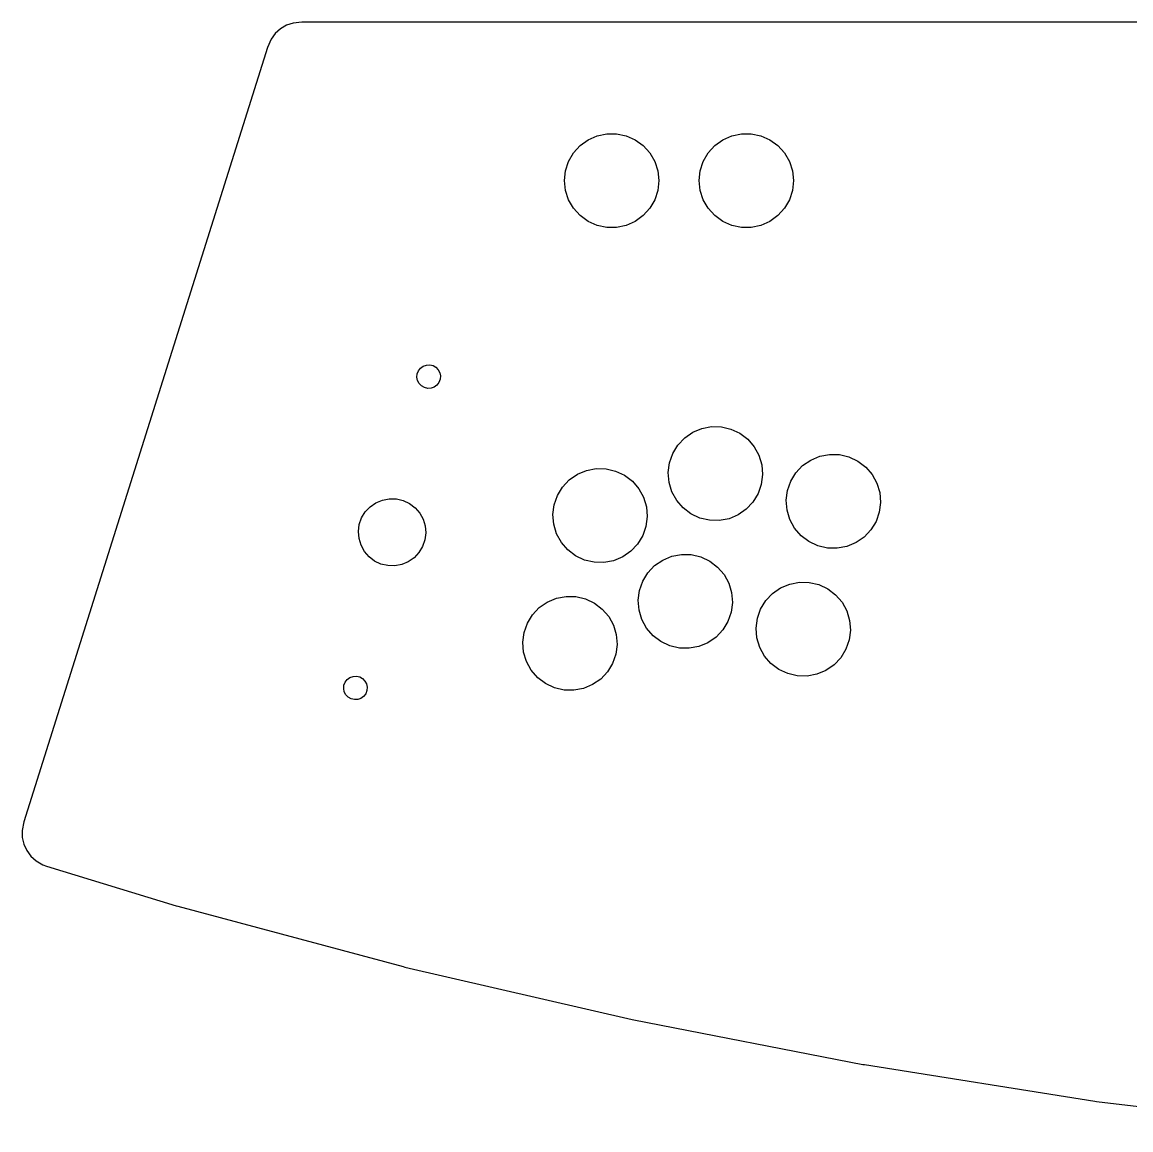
# Model space of a CAD drawing. Header units: metres. Extents: x -612 to 612, y -340 to 1400.
# Drawn here: x -612.3 to -282.9, y 371 to 700 of the extents above; entities that cross this region are included whole.
import ezdxf

# ---------------------------------------------------------------- set-up
doc = ezdxf.new("R2010")
doc.units = ezdxf.units.M

msp = doc.modelspace()

# ---------------------------------------------------------------- linework, layer by layer
for p, q in [((-533.753, 699.085), (-535.553, 698.046)), ((-531.775, 699.728), (-533.753, 699.085)), ((-529.184, 700), (-531.775, 699.728)), ((-105, 700), (-529.184, 700)), ((-538.306, 694.992), (-539.412, 692.478)), ((-537.098, 696.655), (-538.306, 694.992)), ((-535.553, 698.046), (-537.098, 696.655)), ((-539.412, 692.478), (-611.746, 462.467)), ((-444.143, 665.074), (-441.469, 666.265)), ((-441.469, 666.265), (-438.606, 666.873)), ((-438.606, 666.873), (-435.679, 666.873)), ((-435.679, 666.873), (-432.817, 666.265)), ((-432.817, 666.265), (-430.143, 665.074)), ((-404.143, 665.074), (-401.469, 666.265)), ((-401.469, 666.265), (-398.606, 666.873)), ((-398.606, 666.873), (-395.679, 666.873)), ((-395.679, 666.873), (-392.817, 666.265)), ((-392.817, 666.265), (-390.143, 665.074)), ((-448.469, 661.179), (-446.511, 663.354)), ((-446.511, 663.354), (-444.143, 665.074)), ((-430.143, 665.074), (-427.775, 663.354)), ((-427.775, 663.354), (-425.817, 661.179)), ((-408.469, 661.179), (-406.511, 663.354)), ((-406.511, 663.354), (-404.143, 665.074)), ((-390.143, 665.074), (-387.775, 663.354)), ((-387.775, 663.354), (-385.817, 661.179)), ((-449.932, 658.644), (-448.469, 661.179)), ((-425.817, 661.179), (-424.353, 658.644)), ((-409.932, 658.644), (-408.469, 661.179)), ((-385.817, 661.179), (-384.353, 658.644)), ((-451.143, 652.95), (-450.837, 655.861)), ((-450.837, 655.861), (-449.932, 658.644)), ((-424.353, 658.644), (-423.449, 655.861)), ((-423.449, 655.861), (-423.143, 652.95)), ((-411.143, 652.95), (-410.837, 655.861)), ((-410.837, 655.861), (-409.932, 658.644)), ((-384.353, 658.644), (-383.449, 655.861)), ((-383.449, 655.861), (-383.143, 652.95)), ((-450.837, 650.039), (-451.143, 652.95)), ((-423.143, 652.95), (-423.449, 650.039)), ((-410.837, 650.039), (-411.143, 652.95)), ((-383.143, 652.95), (-383.449, 650.039)), ((-449.932, 647.256), (-450.837, 650.039)), ((-423.449, 650.039), (-424.353, 647.256)), ((-409.932, 647.256), (-410.837, 650.039)), ((-383.449, 650.039), (-384.353, 647.256)), ((-448.469, 644.721), (-449.932, 647.256)), ((-424.353, 647.256), (-425.817, 644.721)), ((-408.469, 644.721), (-409.932, 647.256)), ((-384.353, 647.256), (-385.817, 644.721)), ((-446.511, 642.546), (-448.469, 644.721)), ((-444.143, 640.826), (-446.511, 642.546)), ((-427.775, 642.546), (-430.143, 640.826)), ((-425.817, 644.721), (-427.775, 642.546)), ((-406.511, 642.546), (-408.469, 644.721)), ((-404.143, 640.826), (-406.511, 642.546)), ((-387.775, 642.546), (-390.143, 640.826)), ((-385.817, 644.721), (-387.775, 642.546)), ((-441.469, 639.635), (-444.143, 640.826)), ((-438.606, 639.027), (-441.469, 639.635)), ((-435.679, 639.027), (-438.606, 639.027)), ((-432.817, 639.635), (-435.679, 639.027)), ((-430.143, 640.826), (-432.817, 639.635)), ((-401.469, 639.635), (-404.143, 640.826)), ((-398.606, 639.027), (-401.469, 639.635)), ((-395.679, 639.027), (-398.606, 639.027)), ((-392.817, 639.635), (-395.679, 639.027)), ((-390.143, 640.826), (-392.817, 639.635)), ((-494.882, 595.524), (-494.518, 596.451)), ((-494.518, 596.451), (-493.907, 597.238)), ((-493.907, 597.238), (-493.1, 597.822)), ((-493.1, 597.822), (-492.16, 598.154)), ((-492.16, 598.154), (-491.166, 598.208)), ((-491.166, 598.208), (-490.196, 597.979)), ((-490.196, 597.979), (-489.33, 597.487)), ((-489.33, 597.487), (-488.638, 596.77)), ((-488.638, 596.77), (-488.175, 595.888)), ((-494.97, 594.532), (-494.882, 595.524)), ((-494.775, 593.555), (-494.97, 594.532)), ((-494.313, 592.672), (-494.775, 593.555)), ((-488.433, 592.992), (-489.043, 592.204)), ((-488.069, 593.919), (-488.433, 592.992)), ((-488.175, 595.888), (-487.98, 594.911)), ((-487.98, 594.911), (-488.069, 593.919)), ((-493.621, 591.956), (-494.313, 592.672)), ((-492.754, 591.464), (-493.621, 591.956)), ((-491.785, 591.235), (-492.754, 591.464)), ((-490.79, 591.289), (-491.785, 591.235)), ((-489.851, 591.621), (-490.79, 591.289)), ((-489.043, 592.204), (-489.851, 591.621)), ((-410.342, 579.332), (-407.467, 579.877)), ((-407.467, 579.877), (-404.541, 579.813)), ((-404.541, 579.813), (-401.692, 579.142)), ((-417.452, 574.401), (-415.447, 576.532)), ((-415.447, 576.532), (-413.042, 578.2)), ((-413.042, 578.2), (-410.342, 579.332)), ((-401.692, 579.142), (-399.045, 577.893)), ((-399.045, 577.893), (-396.715, 576.122)), ((-418.971, 571.899), (-417.452, 574.401)), ((-396.715, 576.122), (-394.805, 573.904)), ((-394.805, 573.904), (-393.398, 571.338)), ((-419.936, 569.136), (-418.971, 571.899)), ((-393.398, 571.338), (-392.554, 568.535)), ((-380.406, 568.277), (-378.001, 569.945)), ((-378.001, 569.945), (-375.302, 571.077)), ((-375.302, 571.077), (-372.426, 571.623)), ((-372.426, 571.623), (-369.5, 571.559)), ((-369.5, 571.559), (-366.651, 570.887)), ((-366.651, 570.887), (-364.004, 569.639)), ((-447.315, 565.727), (-444.616, 566.858)), ((-444.616, 566.858), (-441.74, 567.404)), ((-441.74, 567.404), (-438.814, 567.34)), ((-438.814, 567.34), (-435.965, 566.669)), ((-435.965, 566.669), (-433.318, 565.42)), ((-420.306, 566.232), (-419.936, 569.136)), ((-392.554, 568.535), (-392.312, 565.619)), ((-382.411, 566.146), (-380.406, 568.277)), ((-364.004, 569.639), (-361.675, 567.867)), ((-361.675, 567.867), (-359.764, 565.649)), ((-451.725, 561.927), (-449.72, 564.059)), ((-449.72, 564.059), (-447.315, 565.727)), ((-433.318, 565.42), (-430.989, 563.648)), ((-430.989, 563.648), (-429.078, 561.431)), ((-420.064, 563.316), (-420.306, 566.232)), ((-419.22, 560.513), (-420.064, 563.316)), ((-392.312, 565.619), (-392.682, 562.715)), ((-384.895, 560.881), (-383.93, 563.644)), ((-383.93, 563.644), (-382.411, 566.146)), ((-359.764, 565.649), (-358.357, 563.083)), ((-453.244, 559.425), (-451.725, 561.927)), ((-429.078, 561.431), (-427.671, 558.865)), ((-417.813, 557.947), (-419.22, 560.513)), ((-393.647, 559.952), (-395.166, 557.45)), ((-392.682, 562.715), (-393.647, 559.952)), ((-385.265, 557.977), (-384.895, 560.881)), ((-358.357, 563.083), (-357.514, 560.281)), ((-357.514, 560.281), (-357.272, 557.364)), ((-508.894, 556.063), (-507.176, 557.255)), ((-507.176, 557.255), (-505.248, 558.063)), ((-505.248, 558.063), (-503.194, 558.453)), ((-503.194, 558.453), (-501.104, 558.407)), ((-501.104, 558.407), (-499.069, 557.928)), ((-499.069, 557.928), (-497.178, 557.036)), ((-497.178, 557.036), (-495.514, 555.77)), ((-454.579, 553.759), (-454.209, 556.662)), ((-454.209, 556.662), (-453.244, 559.425)), ((-427.671, 558.865), (-426.828, 556.062)), ((-415.903, 555.729), (-417.813, 557.947)), ((-395.166, 557.45), (-397.171, 555.319)), ((-385.023, 555.061), (-385.265, 557.977)), ((-357.272, 557.364), (-357.641, 554.46)), ((-511.411, 552.754), (-510.326, 554.541)), ((-510.326, 554.541), (-508.894, 556.063)), ((-495.514, 555.77), (-494.15, 554.186)), ((-494.15, 554.186), (-493.145, 552.353)), ((-454.337, 550.842), (-454.579, 553.759)), ((-426.828, 556.062), (-426.586, 553.145)), ((-413.573, 553.957), (-415.903, 555.729)), ((-410.926, 552.709), (-413.573, 553.957)), ((-399.576, 553.651), (-402.276, 552.519)), ((-397.171, 555.319), (-399.576, 553.651)), ((-384.18, 552.258), (-385.023, 555.061)), ((-357.641, 554.46), (-358.606, 551.697)), ((-512.365, 548.706), (-512.101, 550.78)), ((-512.101, 550.78), (-511.411, 552.754)), ((-493.145, 552.353), (-492.542, 550.351)), ((-492.542, 550.351), (-492.369, 548.268)), ((-453.494, 548.039), (-454.337, 550.842)), ((-426.955, 550.242), (-427.921, 547.479)), ((-426.586, 553.145), (-426.955, 550.242)), ((-408.077, 552.038), (-410.926, 552.709)), ((-405.151, 551.973), (-408.077, 552.038)), ((-402.276, 552.519), (-405.151, 551.973)), ((-382.772, 549.692), (-384.18, 552.258)), ((-358.606, 551.697), (-360.125, 549.195)), ((-512.192, 546.623), (-512.365, 548.706)), ((-492.369, 548.268), (-492.633, 546.194)), ((-452.086, 545.473), (-453.494, 548.039)), ((-427.921, 547.479), (-429.439, 544.977)), ((-380.862, 547.474), (-382.772, 549.692)), ((-378.532, 545.703), (-380.862, 547.474)), ((-362.131, 547.064), (-364.536, 545.396)), ((-360.125, 549.195), (-362.131, 547.064)), ((-511.589, 544.621), (-512.192, 546.623)), ((-510.584, 542.788), (-511.589, 544.621)), ((-493.323, 544.22), (-494.408, 542.433)), ((-492.633, 546.194), (-493.323, 544.22)), ((-450.176, 543.256), (-452.086, 545.473)), ((-429.439, 544.977), (-431.445, 542.845)), ((-375.885, 544.454), (-378.532, 545.703)), ((-373.036, 543.783), (-375.885, 544.454)), ((-370.11, 543.719), (-373.036, 543.783)), ((-367.235, 544.264), (-370.11, 543.719)), ((-364.536, 545.396), (-367.235, 544.264)), ((-509.22, 541.204), (-510.584, 542.788)), ((-507.556, 539.938), (-509.22, 541.204)), ((-495.84, 540.911), (-497.558, 539.719)), ((-494.408, 542.433), (-495.84, 540.911)), ((-447.846, 541.484), (-450.176, 543.256)), ((-445.199, 540.235), (-447.846, 541.484)), ((-442.351, 539.564), (-445.199, 540.235)), ((-433.85, 541.177), (-436.549, 540.046)), ((-431.445, 542.845), (-433.85, 541.177)), ((-424.389, 538.571), (-421.984, 540.239)), ((-421.984, 540.239), (-419.285, 541.371)), ((-419.285, 541.371), (-416.41, 541.917)), ((-416.41, 541.917), (-413.483, 541.852)), ((-413.483, 541.852), (-410.635, 541.181)), ((-410.635, 541.181), (-407.988, 539.933)), ((-505.665, 539.046), (-507.556, 539.938)), ((-503.63, 538.567), (-505.665, 539.046)), ((-501.54, 538.521), (-503.63, 538.567)), ((-499.486, 538.911), (-501.54, 538.521)), ((-497.558, 539.719), (-499.486, 538.911)), ((-439.424, 539.5), (-442.351, 539.564)), ((-436.549, 540.046), (-439.424, 539.5)), ((-426.395, 536.44), (-424.389, 538.571)), ((-407.988, 539.933), (-405.658, 538.161)), ((-405.658, 538.161), (-403.748, 535.943)), ((-428.879, 531.175), (-427.913, 533.938)), ((-427.913, 533.938), (-426.395, 536.44)), ((-403.748, 535.943), (-402.34, 533.377)), ((-384.244, 533.116), (-381.369, 533.662)), ((-381.369, 533.662), (-378.443, 533.598)), ((-378.443, 533.598), (-375.594, 532.927)), ((-429.248, 528.271), (-428.879, 531.175)), ((-402.34, 533.377), (-401.497, 530.574)), ((-401.497, 530.574), (-401.255, 527.658)), ((-391.354, 528.185), (-389.348, 530.317)), ((-389.348, 530.317), (-386.944, 531.985)), ((-386.944, 531.985), (-384.244, 533.116)), ((-375.594, 532.927), (-372.947, 531.678)), ((-372.947, 531.678), (-370.617, 529.906)), ((-458.663, 526.098), (-456.258, 527.766)), ((-456.258, 527.766), (-453.558, 528.898)), ((-453.558, 528.898), (-450.683, 529.443)), ((-450.683, 529.443), (-447.757, 529.379)), ((-447.757, 529.379), (-444.908, 528.708)), ((-444.908, 528.708), (-442.261, 527.459)), ((-442.261, 527.459), (-439.931, 525.687)), ((-429.006, 525.355), (-429.248, 528.271)), ((-401.255, 527.658), (-401.625, 524.754)), ((-392.873, 525.683), (-391.354, 528.185)), ((-370.617, 529.906), (-368.707, 527.689)), ((-368.707, 527.689), (-367.3, 525.122)), ((-462.187, 521.464), (-460.668, 523.966)), ((-460.668, 523.966), (-458.663, 526.098)), ((-439.931, 525.687), (-438.021, 523.47)), ((-428.163, 522.552), (-429.006, 525.355)), ((-401.625, 524.754), (-402.59, 521.991)), ((-393.838, 522.92), (-392.873, 525.683)), ((-367.3, 525.122), (-366.456, 522.32)), ((-463.152, 518.701), (-462.187, 521.464)), ((-438.021, 523.47), (-436.614, 520.904)), ((-436.614, 520.904), (-435.771, 518.101)), ((-426.756, 519.986), (-428.163, 522.552)), ((-402.59, 521.991), (-404.109, 519.489)), ((-394.208, 520.017), (-393.838, 522.92)), ((-366.456, 522.32), (-366.214, 519.403)), ((-463.522, 515.798), (-463.152, 518.701)), ((-435.771, 518.101), (-435.528, 515.184)), ((-424.845, 517.768), (-426.756, 519.986)), ((-422.516, 515.997), (-424.845, 517.768)), ((-406.114, 517.358), (-408.519, 515.69)), ((-404.109, 519.489), (-406.114, 517.358)), ((-393.965, 517.1), (-394.208, 520.017)), ((-393.122, 514.297), (-393.965, 517.1)), ((-366.214, 519.403), (-366.584, 516.5)), ((-463.28, 512.881), (-463.522, 515.798)), ((-435.528, 515.184), (-435.898, 512.281)), ((-419.869, 514.748), (-422.516, 515.997)), ((-417.02, 514.077), (-419.869, 514.748)), ((-414.094, 514.013), (-417.02, 514.077)), ((-411.218, 514.558), (-414.094, 514.013)), ((-408.519, 515.69), (-411.218, 514.558)), ((-391.715, 511.731), (-393.122, 514.297)), ((-366.584, 516.5), (-367.549, 513.736)), ((-462.436, 510.079), (-463.28, 512.881)), ((-435.898, 512.281), (-436.863, 509.518)), ((-389.805, 509.514), (-391.715, 511.731)), ((-369.068, 511.234), (-371.073, 509.103)), ((-367.549, 513.736), (-369.068, 511.234)), ((-461.029, 507.512), (-462.436, 510.079)), ((-459.119, 505.295), (-461.029, 507.512)), ((-436.863, 509.518), (-438.382, 507.016)), ((-387.475, 507.742), (-389.805, 509.514)), ((-384.828, 506.493), (-387.475, 507.742)), ((-373.478, 507.435), (-376.178, 506.303)), ((-371.073, 509.103), (-373.478, 507.435)), ((-516.666, 503.055), (-516.301, 503.982)), ((-516.301, 503.982), (-515.691, 504.77)), ((-515.691, 504.77), (-514.883, 505.353)), ((-514.883, 505.353), (-513.944, 505.685)), ((-513.944, 505.685), (-512.949, 505.739)), ((-512.949, 505.739), (-511.98, 505.51)), ((-511.98, 505.51), (-511.114, 505.018)), ((-511.114, 505.018), (-510.421, 504.302)), ((-510.421, 504.302), (-509.959, 503.419)), ((-456.789, 503.523), (-459.119, 505.295)), ((-440.388, 504.884), (-442.793, 503.216)), ((-438.382, 507.016), (-440.388, 504.884)), ((-381.979, 505.822), (-384.828, 506.493)), ((-379.053, 505.758), (-381.979, 505.822)), ((-376.178, 506.303), (-379.053, 505.758)), ((-516.754, 502.063), (-516.666, 503.055)), ((-516.559, 501.086), (-516.754, 502.063)), ((-516.096, 500.204), (-516.559, 501.086)), ((-509.852, 501.45), (-510.216, 500.523)), ((-509.959, 503.419), (-509.764, 502.442)), ((-509.764, 502.442), (-509.852, 501.45)), ((-454.142, 502.274), (-456.789, 503.523)), ((-451.293, 501.603), (-454.142, 502.274)), ((-448.367, 501.539), (-451.293, 501.603)), ((-445.492, 502.085), (-448.367, 501.539)), ((-442.793, 503.216), (-445.492, 502.085)), ((-515.404, 499.487), (-516.096, 500.204)), ((-514.538, 498.995), (-515.404, 499.487)), ((-513.568, 498.766), (-514.538, 498.995)), ((-512.574, 498.82), (-513.568, 498.766)), ((-511.634, 499.152), (-512.574, 498.82)), ((-510.827, 499.736), (-511.634, 499.152)), ((-510.216, 500.523), (-510.827, 499.736)), ((-611.746, 462.467), (-612.264, 459.913)), ((-612.264, 459.913), (-612.244, 457.834)), ((-612.244, 457.834), (-611.793, 455.805)), ((-611.793, 455.805), (-610.929, 453.913)), ((-610.929, 453.913), (-609.692, 452.243)), ((-609.692, 452.243), (-608.133, 450.867)), ((-608.133, 450.867), (-606.111, 449.724)), ((-606.111, 449.724), (-605.019, 449.322)), ((-605.019, 449.322), (-566.525, 437.553)), ((-566.525, 437.553), (-566.022, 437.409)), ((-566.022, 437.409), (-499.097, 419.476)), ((-499.097, 419.476), (-498.588, 419.35)), ((-498.588, 419.35), (-431.078, 403.764)), ((-431.078, 403.764), (-430.566, 403.655)), ((-430.566, 403.655), (-362.553, 390.434)), ((-362.553, 390.434), (-362.037, 390.343)), ((-362.037, 390.343), (-293.606, 379.505)), ((-293.606, 379.505), (-293.086, 379.432)), ((-293.086, 379.432), (-224.317, 370.988))]:
    msp.add_line(p, q)

doc.saveas('drawing.dxf')
